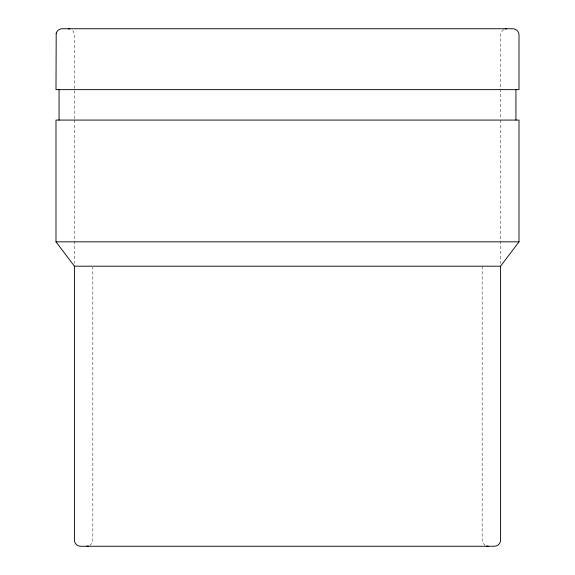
<?xml version="1.0" encoding="UTF-8"?>
<svg xmlns="http://www.w3.org/2000/svg" width="575" height="575" viewBox="0 0 575 575"><rect width="100%" height="100%" fill="white"/><g stroke="black" fill="none" stroke-linecap="round" stroke-linejoin="round"><path stroke-width="0.43" stroke-dasharray="2.88 2.16" d="M503.657 29.562L501.414 31.798L500.588 34.838L500.588 119.133M89.765 545.438L92.014 543.202L92.834 540.162L92.834 267.088M485.235 545.438L482.986 543.202L482.166 540.162L482.166 266.189M72.615 30.532L73.586 31.798L74.412 34.838L74.412 119.133M500.588 120.024L500.588 263.501M74.412 120.024L74.412 263.501"/><path stroke-width="0.86" d="M500.588 266.189L519.009 241.838L519.009 120.074L55.991 120.074L55.991 241.838L74.412 266.189L74.412 540.162C74.391 543.44 77.287 546.272 80.55 546.25L494.45 546.25C497.713 546.272 500.609 543.44 500.588 540.162L500.588 266.189L74.412 266.189M505.137 28.958L506.726 28.75M86.696 546.25L88.284 546.042M55.991 241.838L519.009 241.838M68.274 28.75L69.862 28.958M486.716 546.042L488.304 546.25M515.94 89.635L515.94 120.074M59.06 89.635L59.06 120.074M56.199 33.264L55.991 89.635L519.009 89.635L519.009 34.838C519.031 31.56 516.134 28.728 512.871 28.75L62.129 28.75C59.426 28.764 56.925 30.655 56.199 33.264"/></g></svg>
